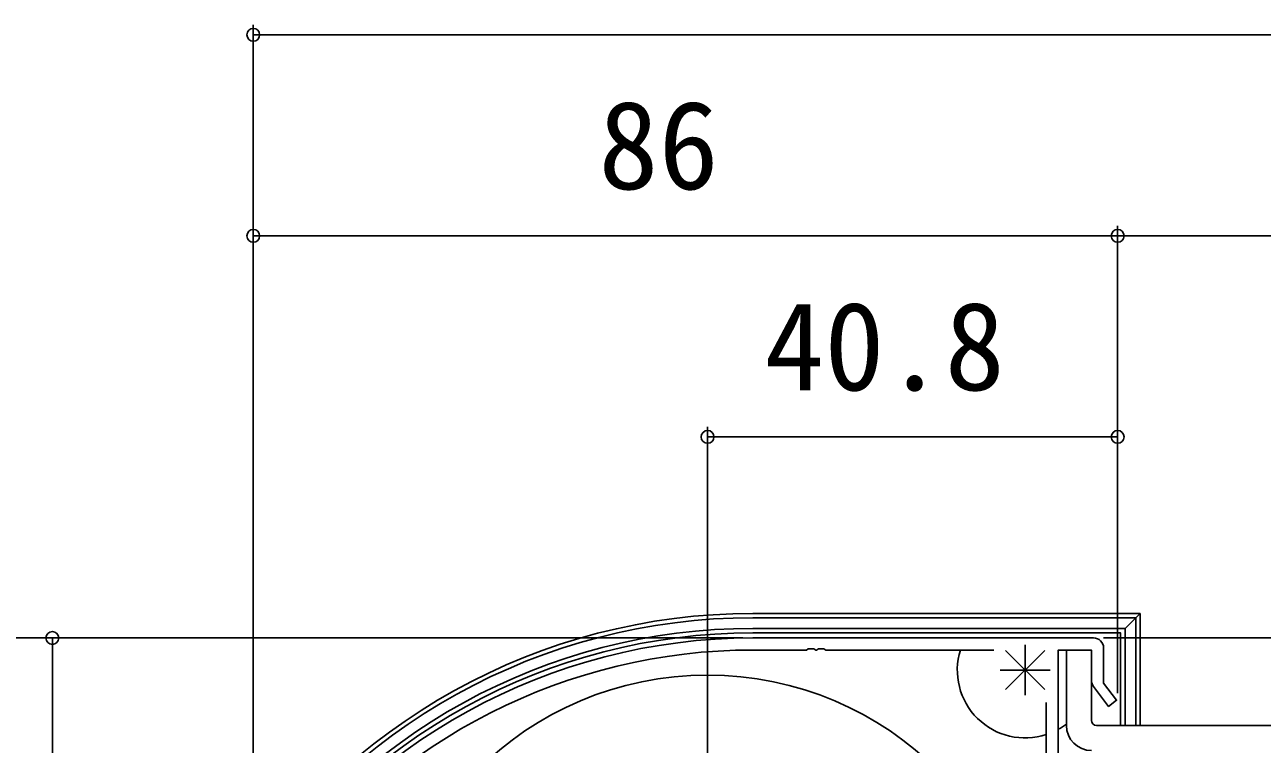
# Model space of a CAD drawing. Units: millimetres on the paper. Extents: x -525 to 525, y -784 to 780.
# Drawn here: x -332.9 to -209.8, y 571.8 to 643.4 of the extents above; entities that cross this region are included whole.
import ezdxf
from ezdxf.enums import TextEntityAlignment as Align

# ---------------------------------------------------------------- set-up
doc = ezdxf.new("R2010")
doc.units = ezdxf.units.MM
for name, color, linetype in [('0-3_YKK_11', 7, 'Continuous'), ('0-6_YKK_13', 4, 'Continuous'), ('0-8_YKK_D', 6, 'Continuous')]:
    doc.layers.add(name, color=color, linetype=linetype)
doc.layers.add('0-5_YKK_12', color=2, linetype='Continuous', lineweight=18)
doc.styles.add('ＭＳ ゴシック', font='')
doc.styles.get('ＭＳ ゴシック').set_extended_font_data('MS Gothic')

msp = doc.modelspace()

# ---------------------------------------------------------------- linework, layer by layer
at = {"layer": '0-3_YKK_11'}
for p, q in [((-260.5, 582.4), (-226.6, 582.4)), ((-233.4, 581.7), (-233.4, 576.7)), ((-235.9, 579.2), (-230.9, 579.2))]:
    msp.add_line(p, q, dxfattribs=at)
for points in [[(-236.513, 581.2), (-253.242, 581.2), (-253.425, 581.32), (-253.975, 581.32), (-254.158, 581.2), (-254.242, 581.2), (-254.425, 581.32), (-254.975, 581.32), (-255.158, 581.2), (-260.5, 581.2)], [(-226.8, 578.162), (-226.8, 581.2), (-230.1, 581.2), (-230.1, 564.6)], [(-225.6, 581.4), (-225.6, 577.9), (-224.303, 576.204), (-225.097, 575.596), (-226.594, 577.554)], [(-234.4, 528.6), (-230.1, 528.6), (-230.1, 563.4), (-231.3, 563.4), (-231.3, 575.975)]]:
    msp.add_lwpolyline(points, dxfattribs=at)
for centre, radius, start, end in [((-260.5, 523.6), 58.8, 90, 147.61246), ((-226.6, 581.4), 1, 0.00001, 89.99999), ((-260.5, 523.6), 57.6, 90.00001, 143.87792), ((-225.8, 578.162), 1, 179.99997, 217.40592)]:
    msp.add_arc(centre, radius, start, end, dxfattribs=at)
at = {"layer": '0-5_YKK_12'}
for p, q in [((-231.455, 581.145), (-235.345, 577.255)), ((-235.345, 581.145), (-231.455, 577.255))]:
    msp.add_line(p, q, dxfattribs=at)
at = {"layer": '0-6_YKK_13'}
for p, q in [((-260.5, 584.839), (-221.961, 584.839)), ((-222.385, 584.415), (-260.5, 584.415)), ((-222.385, 584.415), (-223.45, 583.35)), ((-221.961, 584.839), (-222.385, 584.415)), ((-222.385, 573.7), (-222.385, 584.415)), ((-221.961, 584.839), (-221.961, 573.7)), ((-260.5, 583.35), (-223.45, 583.35)), ((-223.45, 583.35), (-223.45, 573.7)), ((-229.3, 573.7), (-229.3, 581.2)), ((-229.3, 581.2), (-226.8, 581.2)), ((-226.8, 581.2), (-226.8, 574.2)), ((-226.3, 573.7), (-206.3, 573.7))]:
    msp.add_line(p, q, dxfattribs=at)
msp.add_lwpolyline([(-260.5, 582.9), (-223.9, 582.9), (-223.9, 573.7)], dxfattribs=at)
msp.add_circle((-265, 546.2), 32.5, dxfattribs=at)
for centre, radius, start, end in [((-260.5, 523.6), 61.239, 90, 148.00949), ((-260.5, 523.6), 60.815, 90, 147.89509), ((-260.5, 523.6), 59.749, 90, 147.60239), ((-260.5, 523.6), 59.3, 90, 147.47643), ((-233.4, 579.2), 6.75, 162.76471, 288.1262), ((-233.4, 579.2), 6.75, 299.26758, 307.40228), ((-226.3, 574.2), 0.5, 180, 270), ((-226.8, 573.7), 2.5, 180, 270)]:
    msp.add_arc(centre, radius, start, end, dxfattribs=at)
at = {"layer": '0-8_YKK_D'}
for p, q in [((-310.2, 555.935), (-310.2, 643.4)), ((-203.8, 642.4), (-310.2, 642.4)), ((-310.2, 555.935), (-310.2, 623.4)), ((-224.2, 576.9), (-224.2, 623.4)), ((-224.2, 576.9), (-224.2, 623.4)), ((-224.2, 622.4), (-310.2, 622.4)), ((-265, 570.7), (-265, 603.4)), ((-224.2, 576.9), (-224.2, 603.4)), ((-224.2, 602.4), (-265, 602.4)), ((-261.5, 582.4), (-373.439, 582.4)), ((-261.5, 582.4), (-351.188, 582.4)), ((-261.5, 582.4), (-331.188, 582.4)), ((-330.188, 546.2), (-330.188, 582.4)), ((-225.6, 582.4), (29.7, 582.4))]:
    msp.add_line(p, q, dxfattribs=at)
msp.add_lwpolyline([(-224.2, 622.4), (-203.8, 622.4), (-168.955, 622.4)], dxfattribs=at)
for centre in [(-310.2, 642.4), (-310.2, 622.4), (-224.2, 622.4), (-224.2, 622.4), (-265, 602.4), (-224.2, 602.4), (-330.188, 582.4)]:
    msp.add_circle(centre, 0.637, dxfattribs=at)

# ---------------------------------------------------------------- texts
at = {"layer": '0-8_YKK_D', "style": 'ＭＳ ゴシック'}
for s, p in [('86', (-275.859, 624.4)), ('40.8', (-259.361, 604.4))]:
    msp.add_text(s, height=8.798, dxfattribs=at).set_placement(p, align=Align.BOTTOM_LEFT)

doc.saveas('drawing.dxf')
